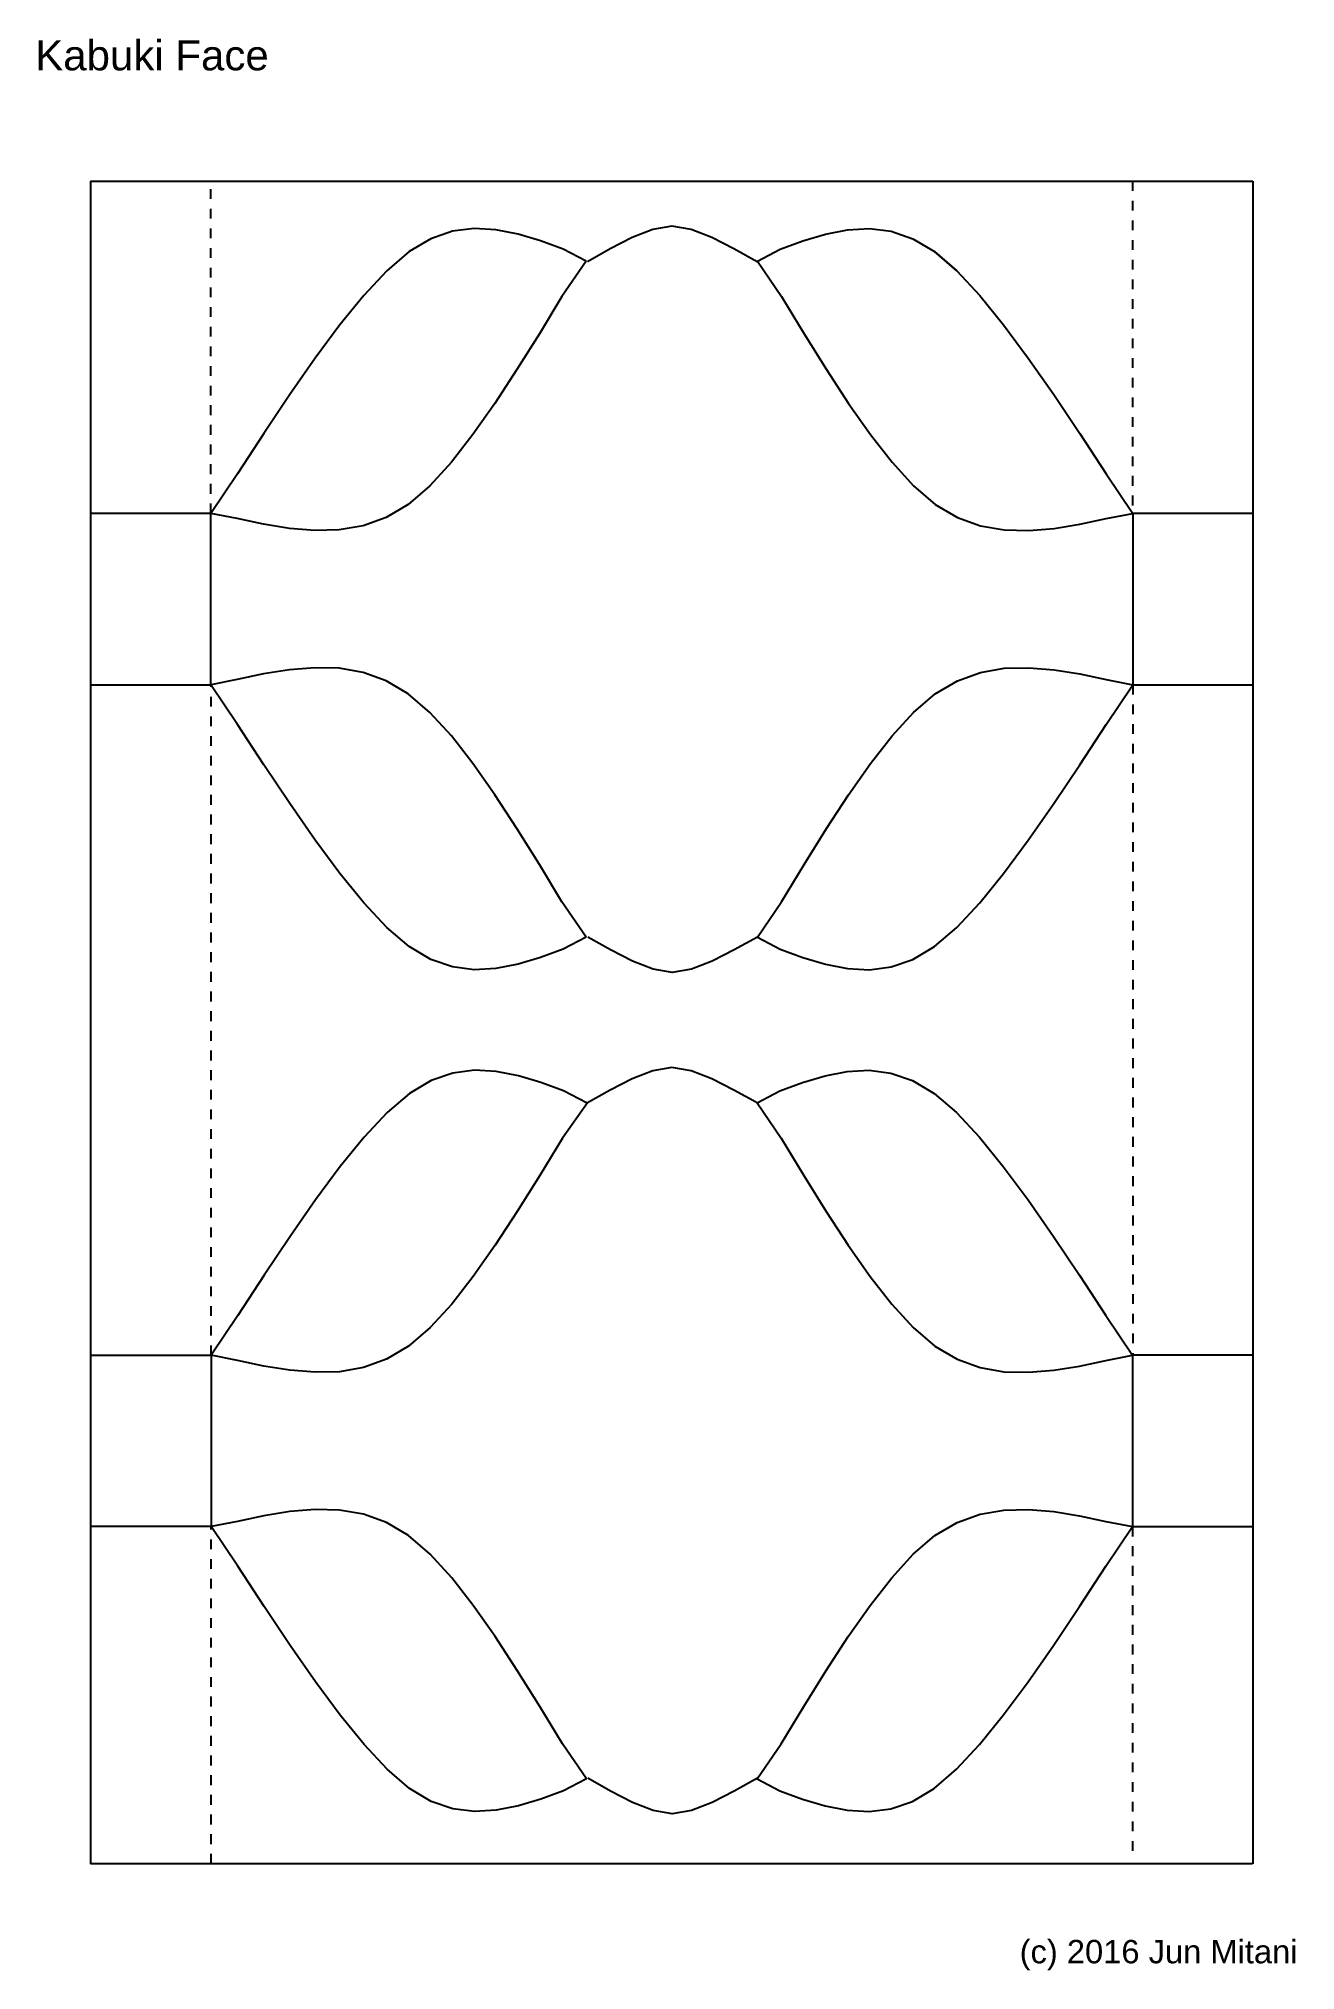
# Model space of a CAD drawing. Extents: x 12 to 192, y -288 to -10.
import ezdxf

# ---------------------------------------------------------------- set-up
doc = ezdxf.new("R2010")
doc.units = 0
for name, pattern in [('AI-LINETYPE-1', [2.822222, 1.411111, -1.411111]), ('AI-LINETYPE-2', [2.822222, 1.411111, -1.411111]), ('AI-LINETYPE-3', [2.822222, 1.411111, -1.411111]), ('AI-LINETYPE-4', [2.822222, 1.411111, -1.411111]), ('AI-LINETYPE-5', [2.822222, 1.411111, -1.411111]), ('AI-LINETYPE-6', [2.822222, 1.411111, -1.411111])]:
    doc.linetypes.add(name, pattern=pattern)
for name, color, linetype in [('CUTLINE', 7, 'CONTINUOUS'), ('MOUNTAINLINE', 7, 'CONTINUOUS'), ('TEXT', 7, 'CONTINUOUS'), ('VALLEYLINE', 7, 'CONTINUOUS')]:
    doc.layers.add(name, color=color, linetype=linetype)

# ---------------------------------------------------------------- blocks, each defined once
blk = doc.blocks.new('BLOCK_2')
at = {"layer": 'MOUNTAINLINE', "color": 7}
blk.add_lwpolyline([(114.81, -163.07), (111.5, -161.22), (108.32, -159.6), (105.35, -158.44), (102.59, -157.98), (99.83, -158.44), (96.88, -159.6), (93.73, -161.22), (90.45, -163.07)], dxfattribs=at)
blk = doc.blocks.new('BLOCK_3')
at = {"layer": 'MOUNTAINLINE', "color": 7}
blk.add_lwpolyline([(114.86, -139.24), (111.55, -141.09), (108.37, -142.71), (105.4, -143.87), (102.64, -144.33), (99.88, -143.87), (96.93, -142.71), (93.77, -141.09), (90.5, -139.24)], dxfattribs=at)
blk = doc.blocks.new('BLOCK_4')
at = {"layer": 'MOUNTAINLINE', "color": 7}
blk.add_lwpolyline([(90.27, -139.24), (86.81, -134.2), (83.56, -128.83), (80.34, -123.67), (77.17, -118.81), (74.03, -114.34), (70.93, -110.37), (67.85, -107), (64.74, -104.32), (61.55, -102.44), (58.26, -101.25), (54.84, -100.66), (51.31, -100.57), (47.68, -100.87), (43.96, -101.47), (40.18, -102.27), (36.39, -103.03)], dxfattribs=at)
blk = doc.blocks.new('BLOCK_5')
at = {"layer": 'MOUNTAINLINE', "color": 7}
blk.add_lwpolyline([(90.27, -42.2), (86.81, -47.25), (83.56, -52.61), (80.34, -57.77), (77.17, -62.64), (74.03, -67.1), (70.93, -71.07), (67.85, -74.44), (64.74, -77.12), (61.55, -79), (58.26, -80.19), (54.84, -80.78), (51.31, -80.88), (47.68, -80.57), (43.96, -79.97), (40.18, -79.17), (36.39, -78.42)], dxfattribs=at)
blk = doc.blocks.new('BLOCK_6')
at = {"layer": 'MOUNTAINLINE', "color": 7}
blk.add_lwpolyline([(90.32, -260.11), (86.86, -255.06), (83.61, -249.7), (80.39, -244.54), (77.22, -239.67), (74.08, -235.21), (70.98, -231.24), (67.89, -227.86), (64.78, -225.19), (61.6, -223.3), (58.3, -222.12), (54.89, -221.53), (51.36, -221.43), (47.73, -221.74), (44.01, -222.34), (40.23, -223.14), (36.44, -223.89)], dxfattribs=at)
blk = doc.blocks.new('BLOCK_7')
at = {"layer": 'MOUNTAINLINE', "color": 7}
blk.add_lwpolyline([(90.45, -163.07), (86.86, -168.11), (83.61, -173.48), (80.39, -178.64), (77.22, -183.5), (74.08, -187.97), (70.98, -191.94), (67.89, -195.31), (64.78, -197.99), (61.6, -199.87), (58.3, -201.06), (54.89, -201.65), (51.36, -201.74), (47.73, -201.44), (44.01, -200.84), (40.23, -200.04), (36.44, -199.28)], dxfattribs=at)
blk = doc.blocks.new('BLOCK_8')
at = {"layer": 'MOUNTAINLINE', "color": 7}
blk.add_lwpolyline([(114.86, -139.24), (118.32, -134.19), (121.57, -128.83), (124.78, -123.67), (127.96, -118.81), (131.1, -114.34), (134.2, -110.37), (137.28, -107), (140.39, -104.32), (143.58, -102.44), (146.87, -101.25), (150.29, -100.66), (153.82, -100.57), (157.45, -100.87), (161.17, -101.47), (164.95, -102.27), (168.74, -103.03)], dxfattribs=at)
blk = doc.blocks.new('BLOCK_9')
at = {"layer": 'MOUNTAINLINE', "color": 7}
blk.add_lwpolyline([(143.48, -43.58), (140.28, -40.82)], dxfattribs=at)
blk = doc.blocks.new('BLOCK_10')
at = {"layer": 'MOUNTAINLINE', "color": 7}
blk.add_lwpolyline([(114.86, -42.2), (118.13, -40.47), (121.39, -39.28), (124.62, -38.32), (127.8, -37.69), (130.95, -37.52), (134.06, -37.91), (137.16, -38.97), (140.28, -40.82), (143.48, -43.58), (146.78, -47.12), (150.21, -51.34), (153.75, -56.12), (157.4, -61.36), (161.13, -66.93), (164.92, -72.72), (168.74, -78.41)], dxfattribs=at)
blk = doc.blocks.new('BLOCK_11')
at = {"layer": 'MOUNTAINLINE', "color": 7}
blk.add_lwpolyline([(114.86, -42.2), (118.32, -47.25), (121.57, -52.61), (124.78, -57.77), (127.96, -62.64), (131.1, -67.1), (134.2, -71.07), (137.28, -74.44), (140.39, -77.12), (143.58, -79), (146.87, -80.19), (150.29, -80.78), (153.82, -80.87), (157.45, -80.57), (161.17, -79.97), (164.95, -79.17), (168.74, -78.41)], dxfattribs=at)
blk = doc.blocks.new('BLOCK_12')
at = {"layer": 'MOUNTAINLINE', "color": 7}
blk.add_lwpolyline([(114.81, -260.11), (118.27, -255.06), (121.52, -249.7), (124.74, -244.54), (127.91, -239.67), (131.05, -235.21), (134.15, -231.24), (137.24, -227.86), (140.35, -225.19), (143.53, -223.3), (146.83, -222.12), (150.24, -221.53), (153.77, -221.43), (157.4, -221.74), (161.12, -222.34), (164.9, -223.14), (168.69, -223.89)], dxfattribs=at)
blk = doc.blocks.new('BLOCK_13')
at = {"layer": 'MOUNTAINLINE', "color": 7}
blk.add_lwpolyline([(114.81, -163.07), (118.27, -168.11), (121.52, -173.48), (124.74, -178.64), (127.91, -183.5), (131.05, -187.97), (134.15, -191.94), (137.24, -195.31), (140.35, -197.99), (143.53, -199.87), (146.83, -201.06), (150.24, -201.65), (153.77, -201.74), (157.4, -201.44), (161.12, -200.84), (164.9, -200.04), (168.69, -199.28)], dxfattribs=at)
blk = doc.blocks.new('BLOCK_14')
at = {"layer": 'MOUNTAINLINE', "color": 7}
blk.add_lwpolyline([(114.81, -42.27), (111.5, -40.42), (108.32, -38.8), (105.35, -37.65), (102.59, -37.18), (99.83, -37.65), (96.88, -38.8), (93.73, -40.42), (90.45, -42.27)], dxfattribs=at)
blk = doc.blocks.new('BLOCK_15')
at = {"layer": 'MOUNTAINLINE', "color": 7}
blk.add_lwpolyline([(114.86, -260.03), (111.55, -261.89), (108.37, -263.51), (105.4, -264.66), (102.63, -265.13), (99.88, -264.66), (96.93, -263.51), (93.77, -261.89), (90.5, -260.03)], dxfattribs=at)
blk = doc.blocks.new('BLOCK_16')
at = {"layer": 'MOUNTAINLINE', "color": 7}
blk.add_lwpolyline([(114.81, -163.07), (118.09, -161.34), (121.34, -160.15), (124.57, -159.18), (127.76, -158.56), (130.9, -158.38), (134.01, -158.77), (137.11, -159.84), (140.23, -161.69), (143.43, -164.44), (146.74, -167.99), (150.16, -172.21), (153.71, -176.99), (157.35, -182.22), (161.08, -187.79), (164.87, -193.59), (168.69, -199.28)], dxfattribs=at)
blk = doc.blocks.new('BLOCK_17')
at = {"layer": 'MOUNTAINLINE', "color": 7}
blk.add_lwpolyline([(114.86, -139.24), (118.13, -140.97), (121.39, -142.16), (124.62, -143.12), (127.8, -143.75), (130.95, -143.93), (134.06, -143.54), (137.16, -142.47), (140.28, -140.62), (143.48, -137.86), (146.78, -134.32), (150.21, -130.1), (153.75, -125.32), (157.4, -120.09), (161.13, -114.52), (164.92, -108.72), (168.74, -103.03)], dxfattribs=at)
blk = doc.blocks.new('BLOCK_18')
at = {"layer": 'MOUNTAINLINE', "color": 7}
blk.add_lwpolyline([(114.81, -260.11), (118.09, -261.84), (121.34, -263.03), (124.57, -263.99), (127.76, -264.62), (130.9, -264.79), (134.01, -264.4), (137.11, -263.34), (140.23, -261.49), (143.43, -258.73), (146.74, -255.19), (150.16, -250.97), (153.71, -246.19), (157.35, -240.95), (161.08, -235.38), (164.87, -229.59), (168.69, -223.89)], dxfattribs=at)
blk = doc.blocks.new('BLOCK_19')
at = {"layer": 'MOUNTAINLINE', "color": 7}
blk.add_lwpolyline([(90.32, -260.11), (87.04, -261.84), (83.79, -263.03), (80.56, -263.99), (77.37, -264.62), (74.23, -264.79), (71.12, -264.4), (68.02, -263.34), (64.9, -261.49), (61.7, -258.73), (58.39, -255.19), (54.97, -250.97), (51.42, -246.19), (47.78, -240.95), (44.05, -235.38), (40.26, -229.59), (36.44, -223.89)], dxfattribs=at)
blk = doc.blocks.new('BLOCK_20')
at = {"layer": 'MOUNTAINLINE', "color": 7}
blk.add_lwpolyline([(90.32, -163.07), (87.04, -161.34), (83.79, -160.15), (80.56, -159.18), (77.37, -158.56), (74.23, -158.38), (71.12, -158.77), (68.02, -159.84), (64.9, -161.69), (61.7, -164.44), (58.39, -167.99), (54.97, -172.21), (51.42, -176.99), (47.78, -182.22), (44.05, -187.79), (40.26, -193.59), (36.44, -199.28)], dxfattribs=at)
blk = doc.blocks.new('BLOCK_21')
at = {"layer": 'MOUNTAINLINE', "color": 7}
blk.add_lwpolyline([(90.27, -139.24), (87, -140.97), (83.74, -142.16), (80.51, -143.12), (77.33, -143.75), (74.18, -143.93), (71.07, -143.54), (67.97, -142.47), (64.85, -140.62), (61.65, -137.86), (58.35, -134.32), (54.92, -130.1), (51.38, -125.32), (47.73, -120.09), (44, -114.52), (40.21, -108.72), (36.39, -103.03)], dxfattribs=at)
blk = doc.blocks.new('BLOCK_22')
at = {"layer": 'MOUNTAINLINE', "color": 7}
blk.add_lwpolyline([(90.27, -42.2), (87, -40.47), (83.74, -39.28), (80.51, -38.32), (77.33, -37.69), (74.18, -37.52), (71.07, -37.91), (67.97, -38.97), (64.85, -40.82), (61.65, -43.58), (58.35, -47.12), (54.92, -51.34), (51.38, -56.12), (47.73, -61.36), (44, -66.93), (40.21, -72.72), (36.39, -78.42)], dxfattribs=at)

msp = doc.modelspace()

# ---------------------------------------------------------------- linework, layer by layer
at = {"layer": 'CUTLINE', "color": 7}
for points in [[(19.14, -30.71), (19.14, -272.3)], [(19.14, -30.71), (90.32, -30.71)], [(90.32, -30.71), (185.99, -30.71)], [(185.99, -30.71), (185.99, -272.3)], [(90.32, -272.3), (19.14, -272.3)], [(185.92, -272.3), (90.32, -272.3)]]:
    msp.add_lwpolyline(points, dxfattribs=at)
at = {"layer": 'MOUNTAINLINE', "color": 7}
for points in [[(90.32, -30.71), (90.32, -30.71)], [(19.09, -103.03), (36.39, -103.03), (36.39, -78.42), (19.09, -78.42)], [(186.04, -78.41), (168.74, -78.41), (168.74, -103.03), (186.04, -103.03)], [(19.14, -199.28), (36.44, -199.28), (36.44, -223.89), (19.14, -223.89)], [(185.99, -199.28), (168.69, -199.28), (168.69, -223.89), (185.99, -223.89)], [(36.44, -272.3), (36.44, -272.3)], [(90.32, -272.3), (90.32, -272.3)], [(168.69, -272.3), (168.69, -272.3)]]:
    msp.add_lwpolyline(points, dxfattribs=at)
at = {"layer": 'VALLEYLINE', "color": 7, "linetype": 'AI-LINETYPE-6'}
msp.add_lwpolyline([(36.39, -78.42), (36.39, -30.71)], dxfattribs=at)
at = {"layer": 'VALLEYLINE', "color": 7, "linetype": 'AI-LINETYPE-1'}
msp.add_lwpolyline([(168.69, -30.71), (168.69, -78.41)], dxfattribs=at)
at = {"layer": 'VALLEYLINE', "color": 7, "linetype": 'AI-LINETYPE-5'}
msp.add_lwpolyline([(36.44, -199.28), (36.44, -103.03)], dxfattribs=at)
at = {"layer": 'VALLEYLINE', "color": 7, "linetype": 'AI-LINETYPE-2'}
msp.add_lwpolyline([(168.74, -103.03), (168.74, -199.28)], dxfattribs=at)
at = {"layer": 'VALLEYLINE', "color": 7, "linetype": 'AI-LINETYPE-3'}
msp.add_lwpolyline([(36.44, -272.3), (36.44, -223.89)], dxfattribs=at)
at = {"layer": 'VALLEYLINE', "color": 7, "linetype": 'AI-LINETYPE-4'}
msp.add_lwpolyline([(168.69, -223.89), (168.69, -271.6)], dxfattribs=at)

# ---------------------------------------------------------------- block references
at = {"layer": 'MOUNTAINLINE'}
for name in ['BLOCK_22', 'BLOCK_14', 'BLOCK_10', 'BLOCK_9', 'BLOCK_5', 'BLOCK_11', 'BLOCK_4', 'BLOCK_8', 'BLOCK_21', 'BLOCK_17', 'BLOCK_3', 'BLOCK_2', 'BLOCK_20', 'BLOCK_16', 'BLOCK_7', 'BLOCK_13', 'BLOCK_6', 'BLOCK_12', 'BLOCK_19', 'BLOCK_18', 'BLOCK_15']:
    msp.add_blockref(name, (0, 0), dxfattribs=at)

# ---------------------------------------------------------------- texts
at = {"layer": 'TEXT', "color": 7, "attachment_point": 7}
for s, insert, char_height in [('\\fArial|b0|i0|c0|p34;\\W1;Kabuki Face', (11.19, -14.86), 4.318), ('\\fArial|b0|i0|c0|p34;\\W1;(c) 2016 Jun Mitani', (152.51, -287.61), 3.3584)]:
    msp.add_mtext(s, dxfattribs=dict(at, insert=insert, char_height=char_height))

doc.saveas('drawing.dxf')
